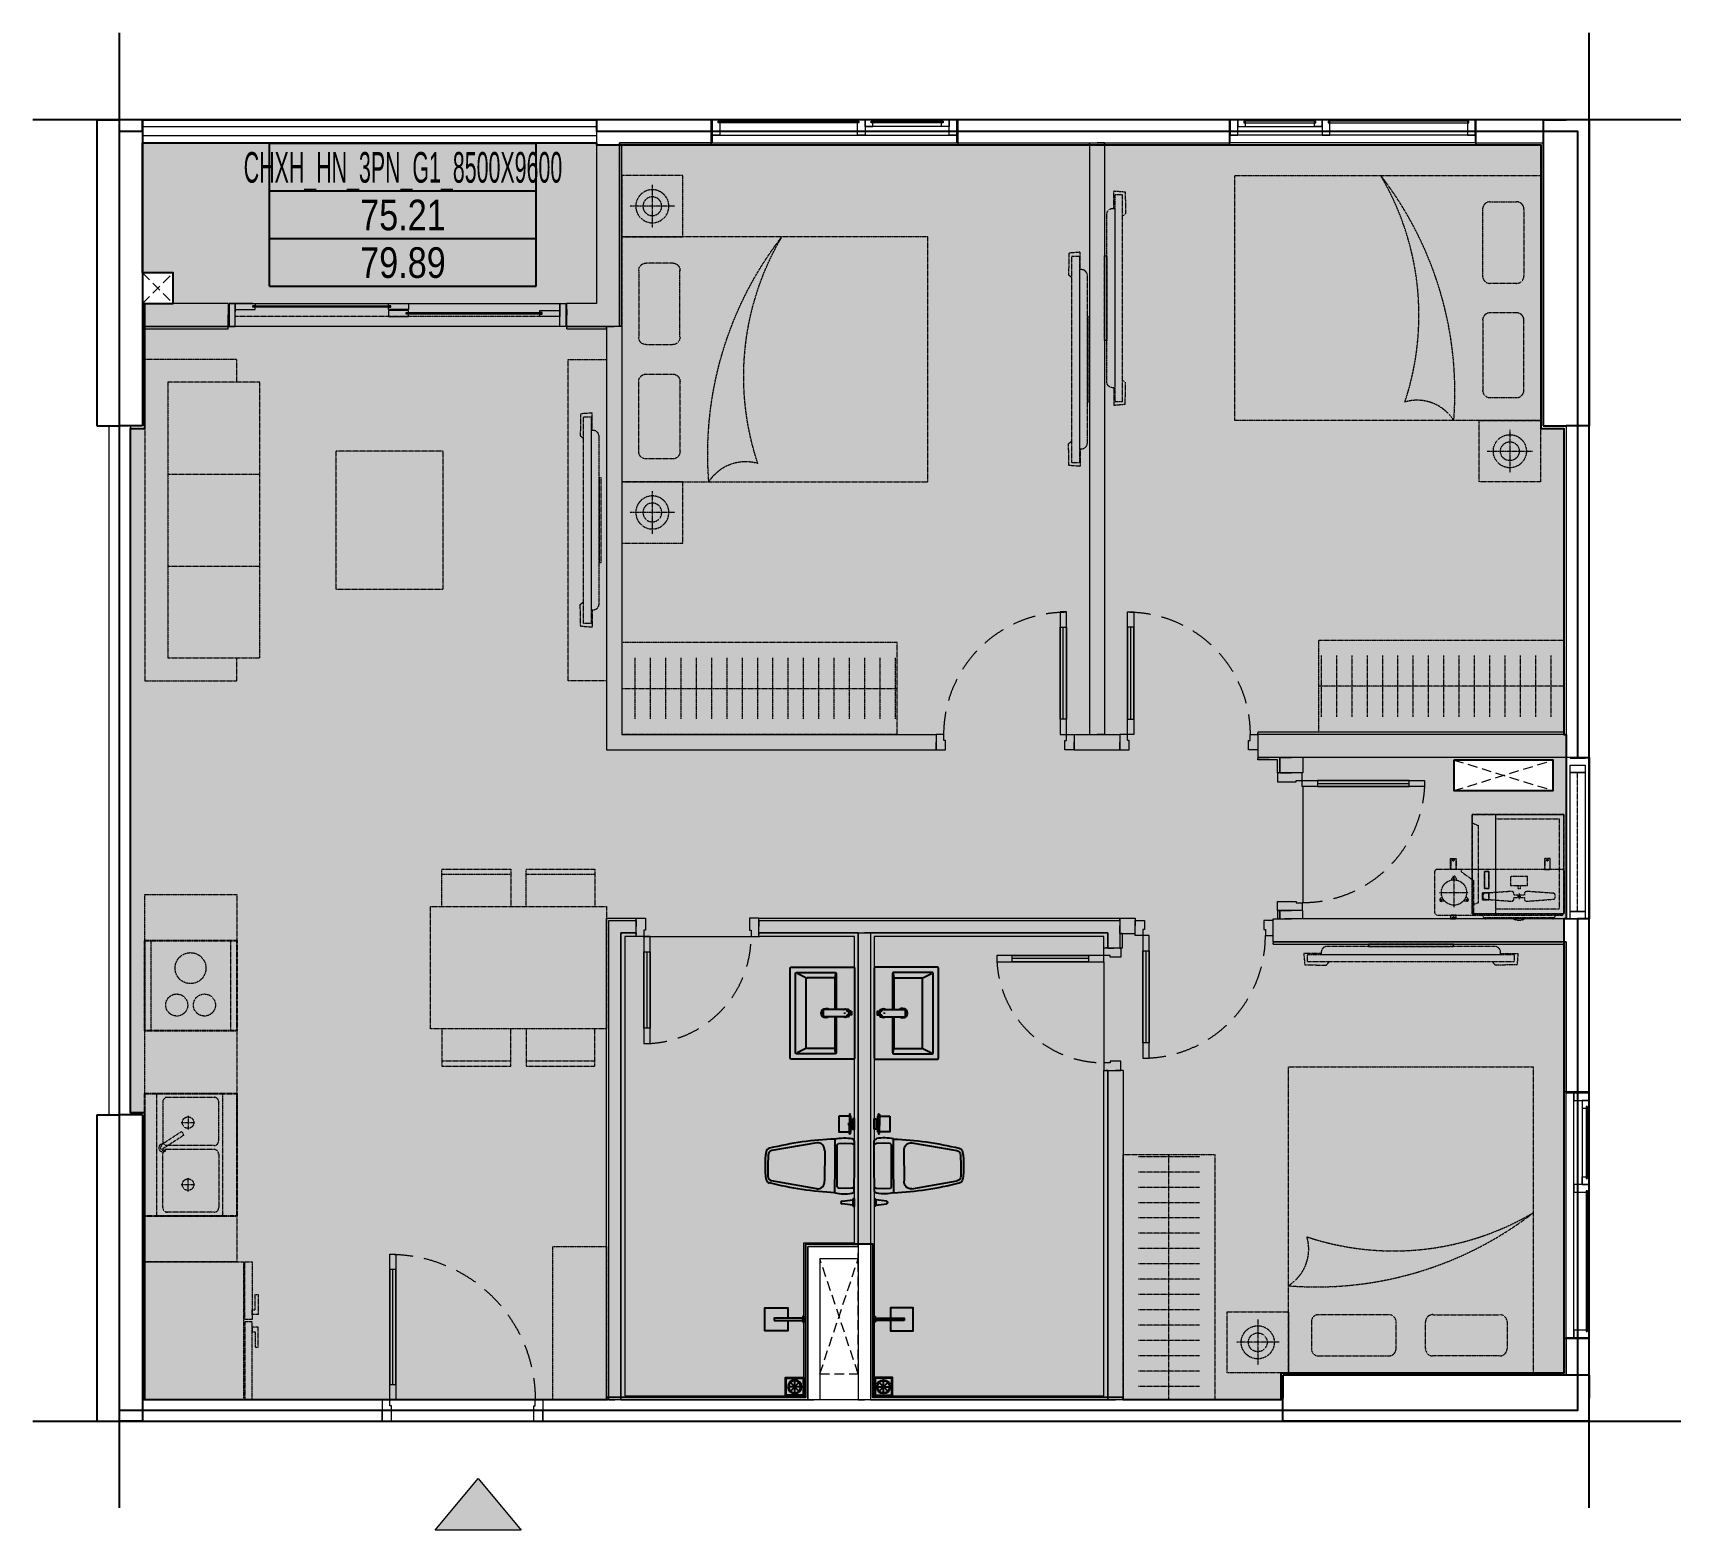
# Model space of a CAD drawing. Header units: millimetres. Extents: x -523 to 10243, y -880 to 8898.
import ezdxf
from ezdxf.enums import TextEntityAlignment as Align

# ---------------------------------------------------------------- set-up
doc = ezdxf.new("R2010")
doc.units = ezdxf.units.MM
doc.linetypes.add('3PN B$0$HIDDENX2', pattern=[0.75, 0.5, -0.25])
doc.linetypes.add('HIDDEN', pattern=[9.525, 6.35, -3.175])
doc.layers.get('0').update_dxf_attribs({"color": 231})
doc.layers.get('DefPoints').update_dxf_attribs({"color": 191})
doc.layers.add('2pn+g2', color=7, linetype='Continuous', true_color=0xeecdb4)
doc.layers.add('A-AREA-SPACE', color=130, linetype='Continuous', plot=False)
doc.layers.add('A-AREA-WALL-CENTER', color=210, linetype='Continuous', plot=False)
doc.layers.add('A-CONC', color=2, linetype='Continuous')
doc.layers.add('A-EQPM', color=127, linetype='Continuous')
for name, color, linetype, lineweight in [('A-DOOR', 142, 'Continuous', 9), ('A-FNSH', 253, 'Continuous', 9), ('A-FURN', 251, 'HIDDEN', 5), ('A-Hatch mau co cau', 7, 'Continuous', 9), ('A-HIDD', 45, 'HIDDEN', 9), ('A-RAIL', 153, 'Continuous', 9), ('A-WALL', 1, 'Continuous', 13), ('A-WALL-INT', 31, 'Continuous', 20), ('A-WALL-PRTN', 6, 'Continuous', 9)]:
    doc.layers.add(name, color=color, linetype=linetype, lineweight=lineweight)
doc.styles.add('VTK_Arial', font='arial.ttf', dxfattribs={"width": 0.8})

# ---------------------------------------------------------------- blocks, each defined once
blk = doc.blocks.new('A$C99de5d64')
at = {"layer": 'A-Hatch mau co cau', "true_color": 0xb30000}
h = blk.add_hatch(color=12, dxfattribs=at)
h.dxf.hatch_style = 1
h.paths.add_polyline_path([(-174.8, 210), (0, 0), (175.2, 210)])
at = {"layer": 'A-Hatch mau co cau', "color": 12, "true_color": 0xb30000}
blk.add_lwpolyline([(-174.8, 210), (0, 0), (175.2, 210)], close=True, dxfattribs=at)
blk = doc.blocks.new('DT-CAN')
at = {"layer": 'DefPoints'}
for p, q in [((-871, 0), (871, 0)), ((-871, -934), (-871, 0)), ((871, -934), (871, 0)), ((-871, -311), (871, -311)), ((-871, -623), (871, -623)), ((-871, -934), (871, -934))]:
    blk.add_line(p, q, dxfattribs=at)
at = {"layer": 'DefPoints', "color": 7, "style": 'VTK_Arial', "width": 0.5}
blk.add_attdef('LOAICAN', text='', height=200, dxfattribs=at).set_placement((0, -258), align=Align.CENTER)
at = {"layer": 'DefPoints', "color": 5, "style": 'VTK_Arial', "width": 0.8}
blk.add_attdef('DT-TT', text='', height=200, dxfattribs=at).set_placement((0, -569), align=Align.CENTER)
at = {"layer": 'DefPoints', "color": 6, "style": 'VTK_Arial', "width": 0.8}
blk.add_attdef('DT-TIM', text='', height=200, dxfattribs=at).set_placement((0, -880), align=Align.CENTER)
blk = doc.blocks.new('*U32')
at = {"linetype": 'HIDDEN', "ltscale": 0.3}
for p, q in [((-750, -150), (-750, -1950)), ((-150, -150), (-750, -150)), ((-150, -1950), (-150, -150)), ((-150, -750), (-750, -750)), ((-150, -1350), (-750, -1350)), ((-750, -1950), (-150, -1950))]:
    blk.add_line(p, q, dxfattribs=at)
blk.add_lwpolyline([(-600, -1950), (-600, -2100), (0, -2100), (0, 0), (-600, 0), (-600, -150)], dxfattribs=at)
blk = doc.blocks.new('F-PN-GIUONG-2000X1600')
at = {"linetype": 'HIDDEN', "ltscale": 0.3}
for p, q in [((111, -198), (111, -656)), ((333, -151), (159, -151)), ((380, -656), (380, -198)), ((159, -704), (333, -704)), ((111, -1381), (111, -944)), ((159, -896), (333, -896)), ((380, -944), (380, -1381)), ((333, -1429), (159, -1429))]:
    blk.add_line(p, q, dxfattribs=at)
blk.add_lwpolyline([(2000, 0), (2000, -1600), (0, -1600), (0, 0), (2000, 0)], dxfattribs=at)
for centre, radius, start, end in [((2879, -183), 2317, 175.4814, 217.72), ((809, 149), 282, 212.0382, 286.6668), ((159, -198), 47.8, 90, 180), ((333, -198), 47.8, 0, 90), ((2591, -688), 1794, 161.5628, 210.5744), ((159, -656), 47.8, 180, 270), ((333, -656), 47.8, 270, 0), ((159, -944), 47.8, 90, 180), ((333, -944), 47.8, 0, 90), ((159, -1381), 47.8, 180, 270), ((333, -1381), 47.8, 270, 0)]:
    blk.add_arc(centre, radius, start, end, dxfattribs=at)
blk = doc.blocks.new('*U29')
at = {"linetype": 'HIDDEN', "ltscale": 0.3}
blk.add_line((2160, 85), (40, 85), dxfattribs=at)
for p, q in [((158, 15), (158, 24)), ((1161, 60), (1161, 69))]:
    blk.add_line(p, q)
blk.add_lwpolyline([(0, 0), (2200, 0), (2200, 150), (0, 150)], close=True)
for points in [[(40, 54), (40, 0), (0, 0), (0, 150), (40, 150), (40, 0), (40, 0), (40, 54)], [(2160, 54), (2160, 0), (2200, 0), (2200, 150), (2160, 150), (2160, 0), (2160, 0), (2160, 54)], [(155, 0), (40, 0), (40, 10), (40, 10), (40, 40), (155, 40), (162, 40), (170, 40), (170, 25), (155, 25), (155, 15)], [(155, 0), (162, 0), (170, 0), (170, 15), (155, 15)], [(158, 15), (1054, 15), (1054, 24), (158, 24)], [(1172, 45), (1042, 45), (1042, 45), (1042, 45), (1042, 85), (1157, 85), (1164, 85), (1172, 85), (1172, 70), (1157, 70), (1157, 60), (1172, 60), (1172, 45)], [(1042, 0), (1172, 0), (1172, 0), (1172, 0), (1172, 40), (1057, 40), (1050, 40), (1042, 40), (1042, 25), (1057, 25), (1057, 15), (1042, 15), (1042, 0)], [(1161, 60), (2042, 60), (2042, 69), (1161, 69)], [(2160, 45), (2160, 45), (2160, 85), (2045, 85), (2038, 85), (2030, 85), (2030, 70), (2045, 70), (2045, 60)], [(2045, 60), (2030, 60), (2030, 45), (2160, 45), (2160, 45), (2160, 45), (2160, 45)]]:
    blk.add_lwpolyline(points)
blk = doc.blocks.new('*U35')
blk.add_line((2965, 150), (0, 150))
for points in [[(0, 150), (2965, 150), (2965, 0), (0, 0)], [(0, 105), (2965, 105), (2965, 45), (0, 45)]]:
    blk.add_lwpolyline(points, close=True)
blk = doc.blocks.new('*U30')
blk.add_line((0, -150), (1600, -150))
at = {"ltscale": 2000}
for points in [[(0, 0), (0, -150), (-5, -150), (-5, 0)], [(1605, 0), (1605, -150), (1600, -150), (1600, 0)]]:
    blk.add_lwpolyline(points, close=True, dxfattribs=at)
for points in [[(1600, 0), (0, 0), (0, -100), (1600, -100)], [(0, 0), (50, 0), (50, -100), (0, -100)], [(950, 0), (1000, 0), (1000, -100), (950, -100)], [(1000, 0), (1550, 0), (1550, -45), (1000, -45)], [(1050, 0), (1000, 0), (1000, -45), (1050, -45)], [(1500, 0), (1550, 0), (1550, -45), (1500, -45)], [(1550, 0), (1600, 0), (1600, -100), (1550, -100)], [(40, -10), (960, -10), (960, -20), (40, -20)], [(1040, -10), (1510, -10), (1510, -20), (1040, -20)]]:
    blk.add_lwpolyline(points, close=True)
blk = doc.blocks.new('*U33')
blk.add_line((-100, -70), (-850, -70))
for points in [[(140, 0), (140, -60), (40, -60), (40, -50), (0, -50), (0, 0)], [(0, -50), (-950, -50), (-950, -90), (0, -90)], [(-100, -50), (-100, -90), (-850, -90), (-850, -50)], [(140, -1050), (140, -990), (40, -990), (40, -1000), (0, -1000), (0, -1050)]]:
    blk.add_lwpolyline(points, close=True)
at = {"linetype": '3PN B$0$HIDDENX2', "ltscale": 300}
blk.add_arc((0, -50), 950, 180, 270, dxfattribs=at)
blk = doc.blocks.new('*U39')
blk.add_line((-100, 70), (-700, 70))
for points in [[(100, 900), (100, 840), (40, 840), (40, 850), (0, 850), (0, 900)], [(0, 50), (-800, 50), (-800, 90), (0, 90)], [(-100, 50), (-100, 90), (-700, 90), (-700, 50)], [(100, 0), (100, 60), (40, 60), (40, 50), (0, 50), (0, 0)]]:
    blk.add_lwpolyline(points, close=True)
at = {"linetype": '3PN B$0$HIDDENX2', "ltscale": 300}
blk.add_arc((0, 50), 800, 90, 180, dxfattribs=at)
blk = doc.blocks.new('*U38')
blk.add_line((-100, -70), (-600, -70))
for points in [[(110, 0), (110, -60), (40, -60), (40, -50), (0, -50), (0, 0)], [(0, -50), (-700, -50), (-700, -90), (0, -90)], [(-100, -50), (-100, -90), (-600, -90), (-600, -50)], [(110, -800), (110, -740), (40, -740), (40, -750), (0, -750), (0, -800)]]:
    blk.add_lwpolyline(points, close=True)
at = {"linetype": '3PN B$0$HIDDENX2', "ltscale": 300}
blk.add_arc((0, -50), 700, 180, 270, dxfattribs=at)
blk = doc.blocks.new('F-PN-DONGIUONG-01')
at = {"linetype": 'HIDDEN', "ltscale": 0.3}
for p, q in [((-200, -348), (-200, -52)), ((-339, -200), (-61, -200))]:
    blk.add_line(p, q, dxfattribs=at)
blk.add_lwpolyline([(0, -400), (-400, -400), (-400, 0), (0, 0)], close=True, dxfattribs=at)
for radius in [108, 61.3]:
    blk.add_circle((-200, -200), radius, dxfattribs=at)
blk = doc.blocks.new('F-PK-BANSOAN-01')
at = {"linetype": 'HIDDEN', "ltscale": 0.3}
blk.add_lwpolyline([(-700, -900), (-700, 0), (0, 0), (0, -900)], close=True, dxfattribs=at)
blk = doc.blocks.new('F-PK-TV-01')
at = {"linetype": 'HIDDEN', "ltscale": 0.3}
for points in [[(0, -114), (0, 0), (-74, -6), (-77, -148), (-56, -165)], [(0, -1285), (0, -1399), (-74, -1393), (-77, -1251), (-56, -1234)]]:
    blk.add_lwpolyline(points, dxfattribs=at)
for points in [[(-6, -1375), (-56, -1375), (-56, -25), (-6, -25)], [(60, -423), (46, -423), (46, -977), (60, -977)]]:
    blk.add_lwpolyline(points, close=True, dxfattribs=at)
blk.add_lwpolyline([(-6, -1285), (7, -1285, 0.414214), (46, -1247), (46, -152, 0.414214), (7, -114), (-6, -114)], format="xyb", close=True, dxfattribs=at)
blk = doc.blocks.new('*U25')
at = {"linetype": 'HIDDEN', "ltscale": 0.3}
for p, q in [((86, 500), (86, 101)), ((186, 500), (186, 101)), ((286, 500), (286, 101)), ((386, 500), (386, 101)), ((486, 500), (486, 101)), ((586, 500), (586, 101)), ((686, 500), (686, 101)), ((786, 500), (786, 101)), ((886, 500), (886, 101)), ((986, 500), (986, 101)), ((1086, 500), (1086, 101)), ((1186, 500), (1186, 101)), ((1286, 500), (1286, 101)), ((1386, 500), (1386, 101)), ((1486, 500), (1486, 101)), ((1586, 500), (1586, 101)), ((0, 300), (1600, 300))]:
    blk.add_line(p, q, dxfattribs=at)
blk.add_lwpolyline([(0, 0), (1600, 0), (1600, 600), (0, 600)], close=True, dxfattribs=at)
blk = doc.blocks.new('E-CHUNG-GATHOATSAN-01')
at = {"ltscale": 2}
for p, q in [((100, 60), (20, 60)), ((88, 88), (32, 32)), ((88, 32), (32, 88)), ((60, 20), (60, 100))]:
    blk.add_line(p, q, dxfattribs=at)
for points in [[(120, 120), (0, 120), (0, 0), (120, 0)], [(115, 115), (5, 115), (5, 5), (115, 5)]]:
    blk.add_lwpolyline(points, close=True, dxfattribs=at)
for radius in [45, 40]:
    blk.add_circle((60, 60), radius, dxfattribs=at)
blk = doc.blocks.new('E-VS-VOISENTAM-01')
at = {"color": 0}
blk.add_lwpolyline([(-105, -8), (-105, -75), (-255, -75), (-255, 75), (-105, 75), (-105, 7)], dxfattribs=at)
for points in [[(-195, -8), (-6, -8), (-6, 7), (-195, 7)], [(-6, -18), (0, -18), (0, 18), (-6, 18)]]:
    blk.add_lwpolyline(points, close=True, dxfattribs=at)
blk = doc.blocks.new('E-VS-BONCAU-01')
for p, q in [((-146, -14), (-140, 1)), ((-149, -57), (-146, -14)), ((-146, -104), (-149, -57)), ((-137, -112), (-146, -104)), ((145, -105), (136, -113)), ((145, -15), (148, -58)), ((148, -58), (145, -105)), ((213, -1), (265, -1)), ((222, -10), (257, -10)), ((230, -79), (222, -10)), ((257, -10), (248, -79)), ((0, -126), (-176, -126)), ((0, -113), (-137, -112)), ((-100, -194), (98, -195)), ((136, -113), (0, -113)), ((0, -126), (0, -126)), ((175, -127), (0, -126)), ((-151, -245), (-101, -540)), ((149, -246), (97, -541)), ((-71, -564), (-2, -565)), ((-2, -565), (67, -565))]:
    blk.add_line(p, q)
for points in [[(-307, -12), (-240, -12), (-240, 0), (-307, 0)], [(-325, -101), (-223, -101), (-223, -24), (-325, -24)], [(-281, -36), (-281, -12), (-266, -12), (-266, -36)]]:
    blk.add_lwpolyline(points, close=True)
for points in [[(160, -1), (0, 0), (-160, 1)], [(140, -1), (145, -15)]]:
    blk.add_lwpolyline(points)
for points in [[(-337, -33), (-281, -33), (-281, -27), (-337, -27, 1)], [(-211, -33), (-266, -33), (-266, -27), (-211, -27, -1)]]:
    blk.add_lwpolyline(points, format="xyb", close=True)
for centre, radius, start, end in [((225, 3), 12.8, 195.9303, 253.6299), ((239, -79), 8.72, 179.7801, 359.7801), ((253, 3), 12.8, 285.9303, 343.6299)]:
    blk.add_arc(centre, radius, start, end)
for centre, major_axis, ratio, start_param, end_param in [((-160, -18), (-12.9, -12.8), 1, 3.926991, 5.363819), ((-160, -18), (-12.9, -12.8), 1, 3.926991, 5.363819), ((-160, -18), (-12.9, -12.8), 1, 3.926991, 5.363819), ((160, -19), (-12.9, -12.8), 1, 2.490163, 3.926991), ((160, -19), (-12.9, -12.8), 1, 2.490163, 3.926991), ((-310, -60), (-492, 12), 0.754969, 2.992228, 3.290957), ((1639, -88), (-276, 1956), 0.917923, 1.461172, 1.68042), ((-106, -240), (-32.1, 32.3), 1, 5.374496, 7.190108), ((104, -240), (-32.3, -32.1), 1, 2.23467, 4.050282), ((-86, -546), (-22.1, -22), 1, -0.518895, 0.614897), ((-86, -546), (-22.1, -22), 1, -0.518895, 0.614897), ((-71, -533), (-21.8, 21.9), 1, 0.993435, 2.351364), ((-10, -28), (-394, -391), 1, 0.641923, 0.802984), ((-10, -28), (-394, -391), 1, 0.641923, 0.802984), ((10, -28), (-391, 394), 1, 2.338609, 2.49967), ((10, -28), (-391, 394), 1, 2.338609, 2.49967), ((67, -534), (-21.8, 21.9), 1, 2.361025, 3.718954), ((82, -546), (-22.1, -22), 1, 0.955899, 2.089692), ((82, -546), (-22.1, -22), 1, 0.955899, 2.089692)]:
    blk.add_ellipse(centre, major_axis=major_axis, ratio=ratio, start_param=start_param, end_param=end_param)
at = {"extrusion": (0, 0, -1)}
for centre, major_axis, ratio, start_param, end_param in [((309, -62), (492, 8), 0.754969, 2.992228, 3.290957), ((-1640, -75), (-291, -1954), 0.917923, 4.602765, 4.822013)]:
    blk.add_ellipse(centre, major_axis=major_axis, ratio=ratio, start_param=start_param, end_param=end_param, dxfattribs=at)
blk = doc.blocks.new('*U37')
blk.add_line((-100, -70), (-700, -70))
for points in [[(100, 0), (100, -60), (40, -60), (40, -50), (0, -50), (0, 0)], [(0, -50), (-800, -50), (-800, -90), (0, -90)], [(-100, -50), (-100, -90), (-700, -90), (-700, -50)], [(100, -900), (100, -840), (40, -840), (40, -850), (0, -850), (0, -900)]]:
    blk.add_lwpolyline(points, close=True)
at = {"linetype": '3PN B$0$HIDDENX2', "ltscale": 300}
blk.add_arc((0, -50), 800, 180, 270, dxfattribs=at)
blk = doc.blocks.new('*U34')
blk.add_line((-100, -70), (-600, -70))
for points in [[(120, 0), (120, -60), (40, -60), (40, -50), (0, -50), (0, 0)], [(0, -50), (-700, -50), (-700, -90), (0, -90)], [(-100, -50), (-100, -90), (-600, -90), (-600, -50)], [(120, -800), (120, -740), (40, -740), (40, -750), (0, -750), (0, -800)]]:
    blk.add_lwpolyline(points, close=True)
at = {"linetype": '3PN B$0$HIDDENX2', "ltscale": 300}
blk.add_arc((0, -50), 700, 180, 270, dxfattribs=at)
blk = doc.blocks.new('E-CHUNG-LOUVER')
blk.add_line((1055, 150), (0, 150))
at = {"linetype": 'HIDDEN', "ltscale": 0.3}
blk.add_line((50, 75), (955, 75), dxfattribs=at)
for points in [[(0, 150), (1055, 150), (1055, 0), (0, 0)], [(1005, 125), (0, 125), (0, 25), (1005, 25)], [(49, 123), (2, 123), (2, 26), (49, 26)], [(1004, 123), (957, 123), (957, 26), (1004, 26)], [(1055, 25), (1050, 25), (1050, 125), (1055, 125)], [(1052, 28), (1053, 28), (1053, 122), (1052, 122)]]:
    blk.add_lwpolyline(points, close=True)
for points in [[(50, 125), (0, 125), (0, 25), (50, 25), (50, 125), (0, 125)], [(1005, 125), (955, 125), (955, 25), (1005, 25), (1005, 125), (955, 125)]]:
    blk.add_lwpolyline(points)
blk = doc.blocks.new('*U36')
blk.add_line((-100, -70), (-700, -70))
for points in [[(160, 0), (160, -60), (40, -60), (40, -50), (0, -50), (0, 0)], [(0, -50), (-800, -50), (-800, -90), (0, -90)], [(-100, -50), (-100, -90), (-700, -90), (-700, -50)], [(160, -900), (160, -840), (40, -840), (40, -850), (0, -850), (0, -900)]]:
    blk.add_lwpolyline(points, close=True)
at = {"linetype": '3PN B$0$HIDDENX2', "ltscale": 300}
blk.add_arc((0, -50), 800, 180, 270, dxfattribs=at)
blk = doc.blocks.new('*U40')
at = {"linetype": 'HIDDEN', "ltscale": 0.3}
for p, q in [((86, 500), (86, 101)), ((186, 500), (186, 101)), ((286, 500), (286, 101)), ((386, 500), (386, 101)), ((486, 500), (486, 101)), ((586, 500), (586, 101)), ((686, 500), (686, 101)), ((786, 500), (786, 101)), ((886, 500), (886, 101)), ((986, 500), (986, 101)), ((1086, 500), (1086, 101)), ((1186, 500), (1186, 101)), ((1286, 500), (1286, 101)), ((1386, 500), (1386, 101)), ((1486, 500), (1486, 101)), ((1586, 500), (1586, 101)), ((1686, 500), (1686, 101)), ((1786, 500), (1786, 101)), ((0, 300), (1800, 300))]:
    blk.add_line(p, q, dxfattribs=at)
blk.add_lwpolyline([(0, 0), (1800, 0), (1800, 600), (0, 600)], close=True, dxfattribs=at)
blk = doc.blocks.new('*U42')
at = {"linetype": 'HIDDEN', "ltscale": 0.3}
for points in [[(2100, 0), (2100, -250), (0, -250), (0, 0)], [(1725, -100), (1725, -150), (375, -150), (375, -100)], [(773, -34), (773, -48), (1327, -48), (1327, -34)]]:
    blk.add_lwpolyline(points, close=True, dxfattribs=at)
for points in [[(464, -94), (350, -94), (356, -168), (499, -171), (515, -150)], [(1636, -94), (1750, -94), (1744, -168), (1601, -171), (1585, -150)]]:
    blk.add_lwpolyline(points, dxfattribs=at)
blk.add_lwpolyline([(1636, -100), (1636, -86, 0.414214), (1597, -48), (503, -48, 0.414214), (464, -86), (464, -100)], format="xyb", close=True, dxfattribs=at)
blk = doc.blocks.new('*U43')
at = {"linetype": 'HIDDEN', "ltscale": 0.3}
for p, q in [((650, 0), (0, 0)), ((0, 0), (0, -600)), ((0, 0), (0, -444)), ((0, 0), (650, 0)), ((650, -600), (650, 0)), ((650, 0), (650, -444)), ((30, -30), (620, -30)), ((30, -444), (30, -30)), ((620, -30), (620, -444)), ((0, -600), (0, -444)), ((650, -444), (0, -444)), ((620, -444), (30, -444)), ((373, -490), (373, -518)), ((484, -490), (373, -490)), ((373, -518), (484, -518)), ((484, -518), (484, -490)), ((512, -490), (512, -532)), ((558, -490), (512, -490)), ((512, -532), (558, -532)), ((558, -532), (558, -490)), ((650, -600), (650, -444)), ((0, -600), (650, -600)), ((0, -600), (650, -600)), ((56, -600), (72, -560)), ((72, -560), (578, -560)), ((578, -560), (594, -600))]:
    blk.add_line(p, q, dxfattribs=at)
for points in [[(650, -600), (0, -600), (0, 0), (650, 0)], [(650, -600), (0, -600), (0, -444), (0, 0), (650, 0), (650, -444)], [(30, -444), (30, -30), (620, -30), (620, -444)], [(484, -518), (373, -518), (373, -490), (484, -490)], [(558, -532), (512, -532), (512, -490), (558, -490)]]:
    blk.add_lwpolyline(points, close=True, dxfattribs=at)
blk = doc.blocks.new('E-CHUNG-CUCNONG-DH')
at = {"linetype": 'HIDDEN', "ltscale": 0.3}
for p, q in [((302, 304), (302, 323)), ((293, 314), (312, 314)), ((298, 57), (298, 246)), ((-127, 158), (-127, 194)), ((392, 151), (203, 151)), ((221, 195), (205, 205)), ((218, 208), (208, 192)), ((374, 195), (390, 205)), ((387, 192), (377, 208)), ((288, 54), (307, 54)), ((298, 63), (298, 44)), ((-302, -61), (-321, -61)), ((-312, -52), (-312, -71)), ((293, -61), (312, -61)), ((302, -52), (302, -71))]:
    blk.add_line(p, q, dxfattribs=at)
for points in [[(-364, 300), (-358, 314, -0.306678), (-345, 323), (90, 323, -0.306678), (103, 314), (109, 300)], [(219, 177), (206, 194, -0.677033), (215, 209), (236, 206)], [(359, 206), (380, 209, -0.677033), (389, 194), (376, 177)], [(314, 70), (306, 50, -0.677033), (289, 50), (281, 70)]]:
    blk.add_lwpolyline(points, format="xyb", dxfattribs=at)
for points in [[(283, 300), (321, 300), (321, 323), (283, 323)], [(-183, 47), (-72, 47), (-72, 106), (-183, 106)], [(283, 0), (321, 0), (321, -71), (283, -71)], [(-293, 0), (-331, 0), (-331, -71), (-293, -71)]]:
    blk.add_lwpolyline(points, close=True, dxfattribs=at)
for points in [[(286, 323), (286, 300)], [(318, 323), (318, 300)], [(103, 314), (-358, 314)], [(250, 0), (250, 16), (170, 73), (170, 300)], [(-134, 106), (-134, 128), (-121, 128), (-121, 106)], [(-328, -71), (-328, 0)], [(-296, -71), (-296, 0)], [(286, -71), (286, 0)], [(318, -71), (318, 0)]]:
    blk.add_lwpolyline(points, dxfattribs=at)
blk.add_lwpolyline([(-406, 0), (406, 0, 0.414214), (425, 19), (425, 276, 0.414214), (401, 300), (-401, 300, 0.414214), (-425, 276), (-425, 19, 0.414214)], format="xyb", close=True, dxfattribs=at)
for centre, radius in [((298, 151), 82.6), ((302, 314), 4.72), ((-312, -61), 4.72), ((302, -61), 4.72)]:
    blk.add_circle(centre, radius, dxfattribs=at)
blk.add_arc((-127, 257), 75.6, 61.0445, 118.9555, dxfattribs=at)
for points, weights, knots in [([(-162, 193), (-162, 188), (-162, 183), (-148, 183), (-134, 183), (-134, 176), (-134, 169), (-148, 169), (-162, 169), (-162, 164), (-162, 159), (-162, 152), (-167, 148), (-171, 144), (-177, 144), (-264, 150), (-351, 156), (-364, 158), (-364, 171), (-364, 176), (-364, 181), (-364, 194), (-351, 195), (-264, 202), (-177, 208), (-171, 208), (-167, 204), (-162, 200), (-162, 193)], [1, 1, 1, 1, 1, 1, 1, 1, 1, 1, 1, 0.916058650995, 1, 0.916058650995, 1, 1, 1, 0.734760240583, 1, 1, 1, 0.734760240583, 1, 1, 1, 0.916058650995, 1, 0.916058650995, 1], [0, 0, 0, 1, 1, 2, 2, 3, 3, 4, 4, 5, 5, 5.825313, 5.825313, 6.650626, 6.650626, 7.650626, 7.650626, 9.141593, 9.141593, 10.141593, 10.141593, 11.632559, 11.632559, 12.632559, 12.632559, 13.457872, 13.457872, 14.283185, 14.283185, 14.283185]), ([(96, 156), (9, 150), (-78, 144), (-84, 144), (-88, 148), (-93, 152), (-93, 159), (-93, 164), (-93, 169), (-107, 169), (-121, 169), (-121, 176), (-121, 183), (-107, 183), (-93, 183), (-93, 188), (-93, 193), (-93, 200), (-88, 204), (-84, 208), (-78, 208), (9, 202), (96, 195), (109, 194), (109, 181), (109, 176), (109, 171), (109, 158), (96, 156)], [1, 1, 1, 0.916058650995, 1, 0.916058650995, 1, 1, 1, 1, 1, 1, 1, 1, 1, 1, 1, 0.916058650995, 1, 0.916058650995, 1, 1, 1, 0.734760240583, 1, 1, 1, 0.734760240583, 1], [0, 0, 0, 1, 1, 1.825313, 1.825313, 2.650626, 2.650626, 3.650626, 3.650626, 4.650626, 4.650626, 5.650626, 5.650626, 6.650626, 6.650626, 7.650626, 7.650626, 8.475939, 8.475939, 9.301253, 9.301253, 10.301253, 10.301253, 11.792219, 11.792219, 12.792219, 12.792219, 14.283185, 14.283185, 14.283185])]:
    blk.add_rational_spline(points, weights, degree=2, knots=knots, dxfattribs=at)
blk = doc.blocks.new('*U44')
at = {"linetype": 'HIDDEN', "ltscale": 0.3}
for p, q in [((75, 644), (75, 400)), ((525, 644), (75, 644)), ((75, 609), (525, 609)), ((525, 400), (525, 644)), ((1075, 644), (625, 644)), ((625, 644), (625, 400)), ((625, 609), (1075, 609)), ((1075, 400), (1075, 644)), ((1150, 400), (0, 400)), ((0, 400), (0, -400)), ((1150, -400), (1150, 400)), ((0, -400), (1150, -400)), ((75, -644), (75, -400)), ((525, -400), (525, -644)), ((625, -644), (625, -400)), ((1075, -400), (1075, -644)), ((525, -609), (75, -609)), ((525, -644), (75, -644)), ((1075, -609), (625, -609)), ((1075, -644), (625, -644))]:
    blk.add_line(p, q, dxfattribs=at)
blk = doc.blocks.new('E-BEP-BEP-03LO')
at = {"ltscale": 0.3}
blk.add_lwpolyline([(560, -590), (40, -590), (40, 0), (560, 0)], close=True, dxfattribs=at)
for centre, radius in [((298, -181), 101), ((208, -422), 72), ((389, -422), 72)]:
    blk.add_circle(centre, radius, dxfattribs=at)
at = {"layer": 'DefPoints', "color": 250, "linetype": 'HIDDEN', "ltscale": 0.3}
blk.add_lwpolyline([(0, 0), (600, 0), (600, -590), (0, -590)], close=True, dxfattribs=at)
blk = doc.blocks.new('E-BEP-BORUABAT-02')
at = {"ltscale": 0.3}
for p, q in [((25, -452), (25, -132)), ((55, -117), (405, -117)), ((435, -452), (435, -132)), ((460, -452), (460, -132)), ((745, -117), (490, -117)), ((775, -452), (775, -132)), ((405, -482), (56, -482)), ((490, -482), (744, -482))]:
    blk.add_line(p, q, dxfattribs=at)
at = {"ltscale": 0.3, "extrusion": (-1.67159e-29, -3.30872e-24, -1)}
for p, q in [((160, -282), (250, -282)), ((205, -237), (205, -327)), ((655, -282), (565, -282)), ((610, -237), (610, -327))]:
    blk.add_line(p, q, dxfattribs=at)
at = {"ltscale": 0.3}
blk.add_lwpolyline([(800, -507), (0, -507), (0, -77), (800, -77)], close=True, dxfattribs=at)
for points in [[(457, -94), (552, -239)], [(527, -253), (433, -108)]]:
    blk.add_lwpolyline(points, dxfattribs=at)
for centre in [(205, -282), (610, -282)]:
    blk.add_circle(centre, 37.5, dxfattribs=at)
for centre, radius, start, end in [((445, -116), 25.7, 331.8915, 264.7733), ((445, -116), 14.2, 29.7349, 209.7349), ((55, -147), 30, 89.9997, 179.9997), ((405, -147), 30.1, 0.1202, 89.9498), ((490, -147), 30.1, 90.0496, 179.8793), ((745, -147), 30, 359.9997, 89.9997), ((528, -226), 26.9, 267.8441, 331.6257), ((55, -452), 30.4, 180.8098, 270.1366), ((404, -451), 30.8, 270.6184, 358.5045), ((491, -451), 30.8, 181.4949, 269.381), ((745, -452), 30.4, 269.8628, 359.1896)]:
    blk.add_arc(centre, radius, start, end, dxfattribs=at)
at = {"layer": 'DefPoints', "color": 250, "linetype": 'HIDDEN', "ltscale": 0.3}
blk.add_lwpolyline([(800, -600), (0, -600), (0, 0), (800, 0)], close=True, dxfattribs=at)
blk = doc.blocks.new('*U47')
at = {"ltscale": 0.3}
blk.add_lwpolyline([(600, 2400), (0, 2400), (0, 0), (600, 0)], close=True, dxfattribs=at)
blk = doc.blocks.new('*U49')
at = {"linetype": 'HIDDEN', "ltscale": 0.3}
blk.add_lwpolyline([(0, 0), (350, 0), (350, -1000), (0, -1000)], close=True, dxfattribs=at)
blk = doc.blocks.new('E-VS-LAVABO-02')
at = {"extrusion": (0, 0, -1)}
for p, q in [((-300, 6), (-300, 414)), ((-294, 420), (294, 420)), ((-265, 126), (-265, 379)), ((-259, 385), (259, 385)), ((-230, 318), (-259, 374)), ((230, 318), (259, 374)), ((265, 379), (265, 126)), ((300, 414), (300, 6)), ((-230, 133), (-230, 309)), ((-224, 315), (224, 315)), ((230, 133), (230, 309)), ((-24, 120), (-259, 120)), ((-258, 123), (-232, 128)), ((-24, 128), (-224, 128)), ((-22, 204), (22, 204)), ((224, 128), (24, 128)), ((259, 120), (24, 120)), ((258, 123), (232, 128)), ((294, 0), (-294, 0)), ((-25, 70), (-26, 70)), ((-24, 70), (-24, 72)), ((-15, 48), (-13, 48)), ((-12, 44), (-12, 48)), ((-12, 20), (-12, 34)), ((-10, 36), (-7, 36)), ((10, 18), (-10, 18)), ((7, 36), (-7, 36)), ((5, 65), (-5, 65)), ((7, 36), (10, 36)), ((12, 44), (13, 44)), ((12, 20), (12, 34)), ((13, 46), (15, 46)), ((15, 44), (15, 44)), ((26, 70), (25, 70))]:
    blk.add_line(p, q, dxfattribs=at)
at = {"extrusion": (0, 0, -1), "flags": 128}
for points in [[(24, 39), (24, 202), (24, 202)], [(-24, 39), (-24, 202), (-24, 202)], [(-22, 37), (-16, 37), (16, 37), (22, 37)], [(12, 35), (14, 36), (16, 37)], [(13, 49), (15, 49), (15, 48), (13, 48), (13, 44), (15, 44), (15, 44), (13, 44), (15, 44)], [(11, 34), (10, 34), (-10, 34), (-11, 34)], [(10, 28), (0, 28), (-10, 28)], [(-16, 37), (-14, 36), (-12, 35)]]:
    blk.add_lwpolyline(points, dxfattribs=at)
for points in [[(22, 204), (-22, 204)], [(-12, 49), (-12, 44), (-13, 44), (-13, 46), (-15, 46), (-15, 44), (-15, 44), (-15, 49), (-15, 49), (-15, 47), (-13, 47), (-13, 49)]]:
    blk.add_lwpolyline(points, close=True, dxfattribs=at)
at = {"extrusion": (0, 0, -1)}
for centre, radius, start, end in [((294, 414), 6, 0, 90), ((259, 379), 6, 0, 90), ((-259, 379), 6, 90, 180), ((-294, 414), 6, 90, 180), ((224, 309), 6, 0, 90), ((0, 185), 31, 320.6269, 219.3731), ((-224, 309), 6, 90, 180), ((259, 126), 6, 270, 0), ((224, 133), 6, 270, 0), ((22, 202), 1.99, 0.2151, 90.2135), ((-22, 202), 1.99, 89.7865, 179.7849), ((-224, 133), 6, 180, 270), ((-259, 126), 6, 180, 270), ((294, 6), 6, 270, 0), ((0, 60), 27.5, 330.7771, 28.2841), ((0, 60), 26.5, 334.9124, 24.2207), ((22, 39), 2, 270, 0), ((13, 48), 0.298, 89.7865, 179.7849), ((13, 44), 0.298, 180.2151, 270.2135), ((13, 44), 0.298, 180.2151, 270.2135), ((10, 34), 2, 40.2156, 90), ((10, 34), 2, 0, 39.6447), ((11, 33), 1.5, 0, 90), ((11, 30), 1.5, 270, 0), ((10, 20), 2, 270, 0), ((-10, 34), 2, 90, 139.5327), ((-10, 20), 2, 180, 270), ((-11, 33), 1.5, 90, 180), ((-11, 30), 1.5, 180, 270), ((-10, 34), 2, 140.3628, 180), ((-22, 39), 2, 180, 270), ((0, 60), 27.5, 151.6482, 209.2229), ((0, 60), 26.5, 154.6839, 205.0876), ((-294, 6), 6, 180, 270)]:
    blk.add_arc(centre, radius, start, end, dxfattribs=at)
for centre, major_axis, start_param, end_param in [((-22, 202), (2, 0), 1.570796, 3.141593), ((22, 202), (-2, 0), 3.141593, 4.712389)]:
    blk.add_ellipse(centre, major_axis=major_axis, ratio=0.984382, start_param=start_param, end_param=end_param)
for points, knots in [([(-24, 71), (-24, 71), (-24, 71), (-24, 73), (-24, 74), (-24, 76), (-24, 78), (-24, 79), (-24, 80)], [0, 0, 0, 0, 0.170042, 0.387138, 0.569985, 0.748798, 0.931358, 1, 1, 1, 1]), ([(-10, 28), (-11, 28), (-11, 28), (-11, 28), (-11, 28), (-11, 28), (-11, 28)], [0, 0, 0, 0, 0.250855, 0.500152, 0.749125, 1, 1, 1, 1]), ([(10, 28), (11, 28), (11, 28), (11, 28), (11, 28), (11, 28), (11, 28)], [0, 0, 0, 0, 0.250855, 0.500152, 0.749125, 1, 1, 1, 1]), ([(24, 71), (24, 71), (24, 71), (24, 73), (24, 74), (24, 76), (24, 78), (24, 79), (24, 80)], [0, 0, 0, 0, 0.170042, 0.387138, 0.569985, 0.748798, 0.931358, 1, 1, 1, 1])]:
    blk.add_open_spline(points, degree=3, knots=knots)
blk = doc.blocks.new('*U82')
at = {"linetype": 'HIDDEN', "ltscale": 0.3, "extrusion": (0, 0, -1)}
for p, q in [((0, 700), (376, 700)), ((0, 654), (0, 700)), ((376, 654), (0, 654)), ((212, 740), (343, 740)), ((212, 721), (212, 740)), ((312, 721), (212, 721)), ((312, 700), (312, 721)), ((343, 700), (312, 700)), ((343, 740), (343, 700)), ((376, 700), (376, 654)), ((900, 700), (392, 700)), ((392, 700), (392, 654)), ((392, 654), (900, 654)), ((556, 740), (425, 740)), ((425, 740), (425, 700)), ((425, 700), (456, 700)), ((456, 700), (456, 721)), ((456, 721), (556, 721)), ((556, 721), (556, 740)), ((900, 654), (900, 700)), ((0, 0), (0, 645)), ((0, 645), (900, 645)), ((900, 645), (900, 0)), ((900, 0), (0, 0))]:
    blk.add_line(p, q, dxfattribs=at)

msp = doc.modelspace()

# ---------------------------------------------------------------- hatches: boundary and pattern name
at = {"layer": '2pn+g2', "ltscale": 0.3}
h = msp.add_hatch(color=256, dxfattribs=at)
h.dxf.hatch_style = 1
h.paths.add_polyline_path([(8759, 4149), (8759, 3949), (9409, 3949), (9409, 4149)], flags=16)
h.paths.add_polyline_path([(113, 6315), (208, 6315), (208, 7130), (393, 7130), (393, 7330), (193, 7330), (193, 8180), (3158, 8180), (3158, 8166), (9328, 8166), (9328, 6315), (9478, 6315), (9478, 4316), (9493, 4316), (9493, 3446), (9493, 3446), (9493, 3111), (9478, 3111), (9478, 145), (7628, 145), (7628, -20), (7628, -30), (6598, -29), (6598, -14), (4963, -14), (4964, 987), (4523, 987), (4523, -14), (3223, -14), (3223, -29), (208, -29), (208, 1845), (113, 1845)])

# ---------------------------------------------------------------- linework, layer by layer
at = {"layer": 'A-AREA-SPACE'}
for points in [[(113, 6315), (208, 6315), (208, 7130), (393, 7130), (393, 7330), (193, 7330), (193, 8180), (3158, 8180), (3158, 8166), (9328, 8166), (9328, 6315), (9478, 6315), (9478, 4316), (9493, 4316), (9493, 3446), (9493, 3446), (9493, 3111), (9478, 3111), (9478, 145), (7628, 145), (7628, -20), (7628, -30), (6598, -29), (6598, -14), (4963, -14), (4964, 987), (4523, 987), (4523, -14), (3223, -14), (3223, -29), (208, -29), (208, 1845), (113, 1845)], [(8759, 4149), (8759, 3949), (9409, 3949), (9409, 4149)]]:
    msp.add_lwpolyline(points, close=True, dxfattribs=at)
at = {"layer": 'A-AREA-WALL-CENTER'}
msp.add_lwpolyline([(43, 8257), (193, 8257), (193, 8331), (3158, 8331), (3158, 8257), (9568, 8257), (9568, 4166), (9643, 4166), (9643, 3111), (9568, 3111), (9568, -99), (43, -99)], close=True, dxfattribs=at)
at = {"layer": 'A-CONC'}
for p, q in [((-107, 8331), (43, 8331)), ((-107, 8331), (-107, 6331)), ((193, 8331), (43, 8331)), ((193, 8331), (193, 6331)), ((9343, 8331), (9493, 8331)), ((9343, 8331), (9343, 6331)), ((9643, 8331), (9493, 8331)), ((9643, 8331), (9643, 6331)), ((-107, 6331), (43, 6331)), ((193, 6331), (43, 6331)), ((9343, 6331), (9493, 6331)), ((9643, 6331), (9493, 6331)), ((-107, 1831), (43, 1831)), ((-107, 1831), (-107, -169)), ((193, 1831), (43, 1831)), ((193, 1831), (193, -169)), ((9643, 131), (7643, 131)), ((7643, 131), (7643, -19)), ((9643, 131), (9643, -19)), ((7643, -169), (7643, -19)), ((9643, -169), (9643, -19)), ((-107, -169), (43, -169)), ((193, -169), (43, -169)), ((9643, -169), (7643, -169))]:
    msp.add_line(p, q, dxfattribs=at)
at = {"layer": 'A-FNSH'}
for p, q in [((3308, 6982), (3308, 8181)), ((3308, 8181), (3908, 8181)), ((3323, 6982), (3323, 8166)), ((3323, 8166), (3908, 8166)), ((3908, 8181), (3908, 8174)), ((3908, 8166), (3908, 8174)), ((5518, 8181), (5518, 8174)), ((5518, 8181), (6378, 8181)), ((5518, 8166), (5518, 8174)), ((5518, 8166), (6378, 8166)), ((6378, 8181), (6378, 8174)), ((6378, 8166), (6378, 8174)), ((6478, 8181), (6478, 8174)), ((6478, 8181), (7293, 8181)), ((6478, 8166), (6478, 8174)), ((6478, 8166), (7293, 8166)), ((7293, 8181), (7293, 8174)), ((7293, 8166), (7293, 8174)), ((8903, 8181), (8903, 8174)), ((8903, 8181), (9343, 8181)), ((8903, 8166), (8903, 8174)), ((8903, 8166), (9328, 8166)), ((9328, 8166), (9328, 6316)), ((9343, 8181), (9343, 6331)), ((193, 6331), (193, 6981)), ((193, 6981), (753, 6981)), ((208, 6316), (208, 6966)), ((208, 6966), (753, 6966)), ((753, 6981), (753, 6974)), ((753, 6966), (753, 6974)), ((2964, 6980), (3223, 6981)), ((2964, 6980), (2964, 6973)), ((2964, 6965), (2964, 6973)), ((2964, 6965), (3224, 6966)), ((3223, 6981), (3224, 6974)), ((3224, 6966), (3224, 6974)), ((3308, 6982), (3316, 6982)), ((3323, 6982), (3316, 6982)), ((113, 6331), (113, 6324)), ((113, 6331), (193, 6331)), ((113, 6316), (113, 6324)), ((113, 6316), (208, 6316)), ((9328, 6316), (9478, 6316)), ((9343, 6331), (9493, 6331)), ((9478, 6316), (9478, 4331)), ((9493, 6331), (9493, 4316)), ((9478, 4331), (7478, 4331)), ((7478, 4331), (7478, 4324)), ((7478, 4316), (7478, 4324)), ((9493, 4316), (7478, 4316)), ((7623, 4166), (7478, 4166)), ((7478, 4166), (7478, 4159)), ((7478, 4151), (7478, 4159)), ((7608, 4151), (7478, 4151)), ((7608, 4066), (7608, 4151)), ((7623, 4066), (7623, 4166)), ((7608, 4066), (7616, 4066)), ((7623, 4066), (7616, 4066)), ((7608, 3166), (7616, 3166)), ((7608, 3166), (7608, 3111)), ((7623, 3166), (7616, 3166)), ((7623, 3166), (7623, 3111)), ((3223, -29), (3223, 3116)), ((3223, 3116), (3418, 3116)), ((3238, -29), (3238, 3101)), ((3238, 3101), (3418, 3101)), ((3418, 3021), (3318, 3021)), ((3318, 3021), (3318, -29)), ((3418, 3116), (3418, 3109)), ((3418, 3101), (3418, 3109)), ((3418, 3021), (3418, 3009)), ((4218, 3116), (4218, 3109)), ((4218, 3116), (6578, 3116)), ((4218, 3101), (4218, 3109)), ((4218, 3101), (6578, 3101)), ((4868, 3021), (4218, 3021)), ((4218, 3021), (4218, 3009)), ((4868, 971), (4868, 3021)), ((6498, 3021), (4948, 3021)), ((4948, 3021), (4948, -29)), ((6498, 2922), (6498, 3021)), ((6578, 3116), (6578, 3109)), ((6578, 3101), (6578, 3109)), ((6578, 3016), (6586, 3016)), ((6578, 3016), (6578, 2921)), ((6593, 3016), (6586, 3016)), ((6593, 3016), (6593, 2921)), ((7608, 3111), (7616, 3111)), ((7623, 3111), (7616, 3111)), ((3418, 2996), (3343, 2996)), ((3343, 2996), (3343, -4)), ((3418, 2996), (3418, 3009)), ((4218, 2996), (4218, 3009)), ((4843, 2996), (4218, 2996)), ((4843, 996), (4843, 2996)), ((6473, 2996), (4973, 2996)), ((4973, 2996), (4973, -4)), ((6473, 2922), (6473, 2996)), ((6473, 2922), (6486, 2922)), ((6498, 2922), (6486, 2922)), ((6578, 2921), (6586, 2921)), ((6593, 2921), (6586, 2921)), ((7579, 2961), (7579, 2954)), ((7579, 2961), (9493, 2961)), ((7579, 2946), (7579, 2954)), ((7579, 2946), (9478, 2946)), ((9478, 2946), (9478, 1981)), ((9493, 2961), (9493, 1981)), ((6473, -4), (6473, 2121)), ((6473, 2121), (6486, 2121)), ((6498, 2121), (6486, 2121)), ((6498, -29), (6498, 2121)), ((9478, 1981), (9486, 1981)), ((9493, 1981), (9486, 1981)), ((208, 1846), (113, 1846)), ((113, 1846), (113, 1839)), ((113, 1831), (113, 1839)), ((193, 1831), (113, 1831)), ((193, -29), (193, 1831)), ((208, -29), (208, 1846)), ((4513, -4), (4513, 996)), ((4513, 996), (4843, 996)), ((4538, -29), (4538, 971)), ((4538, 971), (4868, 971)), ((9478, 371), (9486, 371)), ((9478, 371), (9478, 146)), ((9493, 371), (9486, 371)), ((9493, 371), (9493, 131)), ((9478, 146), (7628, 146)), ((7628, 146), (7628, -29)), ((9493, 131), (7643, 131)), ((7643, 131), (7643, -29)), ((193, -29), (201, -29)), ((208, -29), (201, -29)), ((3223, -29), (3231, -29)), ((3238, -29), (3231, -29)), ((3318, -29), (4538, -29)), ((3343, -4), (4513, -4)), ((4948, -29), (6498, -29)), ((4973, -4), (6473, -4)), ((7628, -29), (7636, -29)), ((7643, -29), (7636, -29))]:
    msp.add_line(p, q, dxfattribs=at)
at = {"layer": 'A-FNSH', "ltscale": 0.3}
for points in [[(3908, 8331), (5518, 8331), (5518, 8166), (3908, 8166)], [(7293, 8331), (8903, 8331), (8903, 8181), (7293, 8181)]]:
    msp.add_lwpolyline(points, close=True, dxfattribs=at)
at = {"layer": 'A-FNSH'}
for points in [[(7773, 3976), (7773, 3216)], [(3463, 2997), (4223, 2997)], [(6473, 2832), (6473, 2172)]]:
    msp.add_lwpolyline(points, dxfattribs=at)
at = {"layer": 'A-HIDD', "ltscale": 10}
for points in [[(193, 7131), (393, 7131), (393, 7331), (193, 7331)], [(4868, 891), (4618, 891), (4618, 141), (4868, 141)]]:
    msp.add_lwpolyline(points, close=True, dxfattribs=at)
for points in [[(193, 7331), (393, 7131)], [(193, 7131), (393, 7331)], [(8759, 4149), (9409, 3949)], [(8759, 3949), (9409, 4149)], [(4618, 141), (4868, 891)], [(4868, 141), (4618, 891)]]:
    msp.add_lwpolyline(points, dxfattribs=at)
at = {"layer": 'A-WALL', "ltscale": 0.3}
for p, q in [((3238, -29), (3238, 3101)), ((3238, 3101), (3418, 3101)), ((3318, -29), (3318, 3021)), ((3318, 3021), (3418, 3021)), ((3418, 3101), (3418, 3061)), ((3418, 3021), (3418, 3061)), ((4218, 3101), (4218, 3061)), ((4218, 3101), (6578, 3101)), ((4218, 3021), (4218, 3061)), ((4218, 3021), (6498, 3021)), ((4868, 3021), (4908, 3021)), ((4868, 3021), (4868, -29)), ((4948, 3021), (4908, 3021)), ((4948, 3021), (4948, -29)), ((6498, 3021), (6498, 2921)), ((6578, 3101), (6578, 2921)), ((6498, 2921), (6538, 2921)), ((6578, 2921), (6538, 2921)), ((4868, 971), (4538, 971)), ((4538, 971), (4538, -29)), ((4868, 971), (4868, 931)), ((4868, 891), (4618, 891)), ((4618, 891), (4618, -29)), ((4868, 891), (4868, 931)), ((3238, -29), (3278, -29)), ((3318, -29), (3278, -29)), ((4538, -29), (4578, -29)), ((4618, -29), (4578, -29)), ((4868, -29), (4908, -29)), ((4948, -29), (4908, -29))]:
    msp.add_line(p, q, dxfattribs=at)
at = {"layer": 'A-WALL-INT'}
for p, q in [((6378, 8181), (6428, 8181)), ((6378, 8181), (6378, 4316)), ((6478, 8181), (6428, 8181)), ((6478, 8181), (6478, 4316)), ((3223, 6981), (3273, 6981)), ((3223, 6981), (3223, 4216)), ((3323, 6981), (3273, 6981)), ((3323, 6981), (3323, 4316)), ((-27, 6331), (43, 6331)), ((-27, 6331), (-27, 1831)), ((113, 6331), (43, 6331)), ((113, 6331), (113, 1831)), ((3323, 4316), (5378, 4316)), ((5378, 4316), (5378, 4266)), ((6278, 4316), (6278, 4266)), ((6278, 4316), (6578, 4316)), ((6378, 4316), (6428, 4316)), ((6478, 4316), (6428, 4316)), ((6578, 4316), (6578, 4266)), ((3223, 4216), (5378, 4216)), ((5378, 4216), (5378, 4266)), ((6278, 4216), (6278, 4266)), ((6278, 4216), (6578, 4216)), ((6578, 4216), (6578, 4266)), ((6578, 3116), (6578, 3066)), ((6578, 3116), (6678, 3116)), ((6578, 3016), (6578, 3066)), ((6578, 3016), (6678, 3016)), ((6678, 3116), (6678, 3066)), ((6678, 3016), (6678, 3066)), ((6498, 2121), (6548, 2121)), ((6498, 2121), (6498, -29)), ((6598, 2121), (6548, 2121)), ((6598, 2121), (6598, -29)), ((-27, 1831), (43, 1831)), ((113, 1831), (43, 1831)), ((193, -29), (193, -99)), ((193, -29), (1758, -29)), ((193, -169), (193, -99)), ((1758, -29), (1758, -99)), ((1758, -169), (1758, -99)), ((7643, -29), (2808, -29)), ((2808, -29), (2808, -99)), ((2808, -169), (2808, -99)), ((6498, -29), (6548, -29)), ((6598, -29), (6548, -29)), ((7643, -29), (7643, -99)), ((7643, -169), (7643, -99)), ((193, -169), (1758, -169)), ((7643, -169), (2808, -169))]:
    msp.add_line(p, q, dxfattribs=at)
at = {"layer": 'A-WALL-PRTN'}
for p, q in [((3908, 8331), (3158, 8331)), ((3158, 8331), (3158, 7131)), ((3908, 8331), (3908, 8256)), ((5518, 8331), (5518, 8256)), ((5518, 8331), (7293, 8331)), ((7293, 8331), (7293, 8256)), ((8903, 8331), (8903, 8256)), ((8903, 8331), (9343, 8331)), ((9343, 8331), (9343, 8256)), ((3908, 8181), (3908, 8256)), ((5518, 8181), (5518, 8256)), ((7293, 8181), (7293, 8256)), ((8903, 8181), (8903, 8256)), ((9343, 8181), (9343, 8256)), ((3908, 8181), (3308, 8181)), ((3308, 8181), (3308, 6982)), ((5518, 8181), (7293, 8181)), ((8903, 8181), (9343, 8181)), ((753, 7131), (193, 7131)), ((193, 7131), (193, 7056)), ((753, 7131), (753, 7056)), ((3158, 7131), (2963, 7130)), ((2963, 7130), (2964, 7055)), ((193, 6981), (193, 7056)), ((753, 6981), (753, 7056)), ((2964, 6980), (2964, 7055)), ((753, 6981), (193, 6981)), ((3308, 6982), (2964, 6980)), ((9493, 6331), (9568, 6331)), ((9493, 6331), (9493, 4316)), ((9643, 6331), (9568, 6331)), ((9643, 6331), (9643, 4166)), ((9493, 4316), (7478, 4316)), ((7478, 4316), (7478, 4166)), ((7478, 4166), (7553, 4166)), ((7628, 4166), (7553, 4166)), ((7623, 4166), (7698, 4166)), ((7623, 4166), (7623, 4066)), ((9643, 4166), (7628, 4166)), ((7628, 4166), (7628, 4166)), ((7773, 4166), (7698, 4166)), ((7773, 4166), (7773, 4066)), ((7623, 4066), (7698, 4066)), ((7773, 4066), (7698, 4066)), ((7623, 3111), (7623, 3166)), ((7623, 3166), (7698, 3166)), ((7773, 3166), (7698, 3166)), ((7773, 3111), (7773, 3166)), ((7579, 2961), (7579, 3111)), ((7579, 3111), (7654, 3111)), ((7623, 3111), (7698, 3111)), ((7729, 3111), (7654, 3111)), ((7773, 3111), (7698, 3111)), ((9643, 3111), (7729, 3111)), ((7729, 3111), (7729, 3111)), ((9643, 1981), (9643, 3111)), ((9493, 2961), (7579, 2961)), ((9493, 1981), (9493, 2961)), ((9493, 1981), (9568, 1981)), ((9643, 1981), (9568, 1981)), ((9493, 131), (9493, 371)), ((9493, 371), (9568, 371)), ((9643, 371), (9568, 371)), ((9643, 131), (9643, 371)), ((9493, 131), (9568, 131)), ((9643, 131), (9568, 131))]:
    msp.add_line(p, q, dxfattribs=at)
at = {"layer": 'DefPoints', "ltscale": 0.3}
for p, q in [((43, -735), (43, 8898)), ((9643, -735), (9643, 8898)), ((10243, 8331), (-523, 8331)), ((-523, -169), (10243, -169))]:
    msp.add_line(p, q, dxfattribs=at)

# ---------------------------------------------------------------- block references
at = {"xscale": -1.6, "yscale": 1.6, "zscale": 1.6, "rotation": 180}
msp.add_blockref('A$C99de5d64', (2385, -544), dxfattribs=at)
at = {"layer": 'A-DOOR', "linetype": 'HIDDEN'}
msp.add_blockref('*U30', (3913, 8331), dxfattribs=at)
at = {"layer": 'A-DOOR', "linetype": 'HIDDEN', "xscale": -1}
msp.add_blockref('*U30', (8898, 8331), dxfattribs=at)
at = {"layer": 'A-DOOR', "xscale": -1, "rotation": 180}
msp.add_blockref('*U29', (758, 7131), dxfattribs=at)
at = {"layer": 'A-DOOR', "ltscale": 0.3, "xscale": -1, "rotation": 90}
for name, p in [('*U39', (6278, 4316)), ('*U37', (6578, 4316)), ('*U33', (1758, -29))]:
    msp.add_blockref(name, p, dxfattribs=at)
at = {"layer": 'A-DOOR', "ltscale": 0.3, "xscale": -1}
msp.add_blockref('*U36', (7768, 4066), dxfattribs=at)
at = {"layer": 'A-DOOR', "ltscale": 0.3}
for name, p, rotation in [('*U34', (3418, 2997), 90), ('*U37', (6678, 3002), 90.00000000000001)]:
    msp.add_blockref(name, p, dxfattribs=dict(at, rotation=rotation))
msp.add_blockref('*U38', (6473, 2922), dxfattribs=at)
at = {"layer": 'A-DOOR', "linetype": 'HIDDEN', "xscale": -1, "rotation": 270}
msp.add_blockref('*U30', (9643, 376), dxfattribs=at)
at = {"layer": 'A-EQPM', "linetype": 'HIDDEN'}
for name, p, rotation in [('E-VS-LAVABO-02', (4843, 2496), 90), ('E-VS-BONCAU-01', (4843, 1498), 270), ('E-CHUNG-GATHOATSAN-01', (4973, 116), 270)]:
    msp.add_blockref(name, p, dxfattribs=dict(at, rotation=rotation))
at = {"layer": 'A-EQPM', "linetype": 'HIDDEN', "xscale": -1}
for name, p, rotation in [('E-VS-LAVABO-02', (4973, 2496), 270), ('E-VS-BONCAU-01', (4973, 1498), 90), ('E-CHUNG-GATHOATSAN-01', (4513, 116), 90)]:
    msp.add_blockref(name, p, dxfattribs=dict(at, rotation=rotation))
at = {"layer": 'A-EQPM', "linetype": 'HIDDEN'}
msp.add_blockref('E-VS-VOISENTAM-01', (4513, 496), dxfattribs=at)
at = {"layer": 'A-EQPM', "linetype": 'HIDDEN', "xscale": -1}
msp.add_blockref('E-VS-VOISENTAM-01', (4973, 496), dxfattribs=at)
at = {"layer": 'A-FURN', "linetype": 'HIDDEN', "xscale": -1, "rotation": 90}
for p in [(3323, 7566), (3323, 5566)]:
    msp.add_blockref('F-PN-DONGIUONG-01', p, dxfattribs=at)
at = {"layer": 'A-FURN', "xscale": -1}
for name, p, rotation in [('F-PK-TV-01', (6538, 7866), 359.9999998878222), ('F-PN-GIUONG-2000X1600', (3323, 5966), 180), ('*U25', (6598, -28), 270)]:
    msp.add_blockref(name, p, dxfattribs=dict(at, rotation=rotation))
at = {"layer": 'A-FURN'}
for name, p, rotation in [('F-PN-GIUONG-2000X1600', (9328, 6366), 180), ('F-PK-TV-01', (6319, 7466), 359.9999999013399), ('*U32', (208, 4666), 180), ('F-PK-TV-01', (7779, 2886), 89.99999999999909), ('F-PN-GIUONG-2000X1600', (7678, 146), 89.99999999999997), ('E-BEP-BORUABAT-02', (208, 1171), 90.00000000000001), ('*U82', (208, 871), 269.9999999999999)]:
    msp.add_blockref(name, p, dxfattribs=dict(at, rotation=rotation))
at = {"layer": 'A-FURN', "linetype": 'HIDDEN'}
for name, p, rotation in [('*U42', (3223, 6766), 270), ('F-PN-DONGIUONG-01', (9325, 5966), 270), ('E-CHUNG-CUCNONG-DH', (9058, 3435), 179.9999370369797), ('F-PN-DONGIUONG-01', (7278, 146), 180)]:
    msp.add_blockref(name, p, dxfattribs=dict(at, rotation=rotation))
at = {"layer": 'A-FURN', "xscale": -1}
for name, p in [('F-PK-BANSOAN-01', (1456, 6166)), ('*U25', (9478, 4331)), ('*U44', (3223, 2793)), ('*U47', (808, 871))]:
    msp.add_blockref(name, p, dxfattribs=at)
at = {"layer": 'A-FURN'}
for name, p in [('*U40', (3323, 4317)), ('E-BEP-BEP-03LO', (208, 2971)), ('*U49', (2873, 971))]:
    msp.add_blockref(name, p, dxfattribs=at)
at = {"layer": 'A-FURN', "xscale": 0.9999978343900439, "yscale": 0.9999978343900439, "zscale": 0.9999978343900439, "rotation": 269.9999370369798}
msp.add_blockref('*U43', (9478, 3794), dxfattribs=at)
at = {"layer": 'A-RAIL', "linetype": 'HIDDEN'}
msp.add_blockref('*U35', (193, 8181), dxfattribs=at)
at = {"layer": 'A-RAIL', "linetype": 'HIDDEN', "xscale": -1, "rotation": 269.9999999999995}
msp.add_blockref('E-CHUNG-LOUVER', (9493, 3111), dxfattribs=at)
at = {"layer": 'DefPoints'}
msp.add_blockref('DT-CAN', (1894, 8178), dxfattribs=at).add_auto_attribs({'DT-TIM': '79.89', 'DT-TT': '75.21', 'LOAICAN': 'CHXH_HN_3PN_G1_8500X9600'})

doc.saveas('drawing.dxf')
